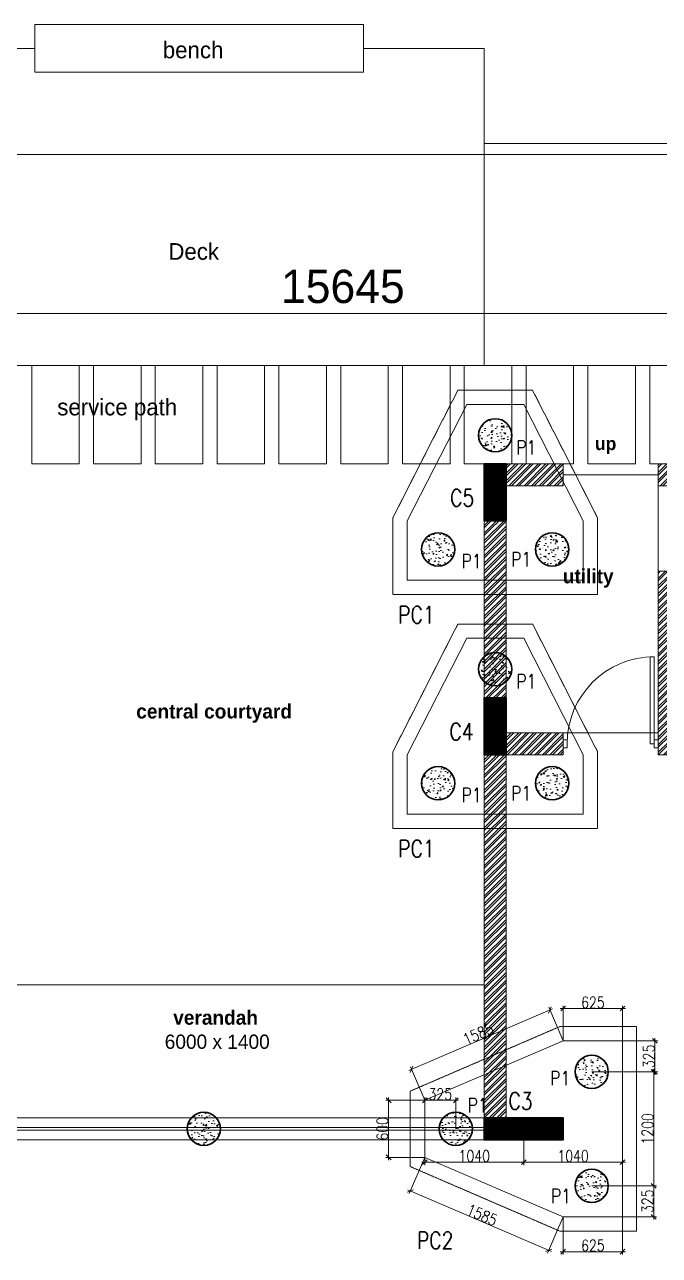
# Model space of a CAD drawing. Header units: metres. Extents: x 5205117 to 5948571, y 646915 to 1143748.
# Drawn here: x 5623055 to 5629732, y 798644 to 811590 of the extents above; entities that cross this region are included whole.
import ezdxf

# ---------------------------------------------------------------- set-up
doc = ezdxf.new("R2010")
doc.units = ezdxf.units.M
doc.header["$MEASUREMENT"] = 0
doc.header["$PDMODE"] = 35
doc.header["$PDSIZE"] = 10
for name, pattern in [('CENTER', [2, 1.25, -0.25, 0.25, -0.25]), ('DASHED', [0.75, 0.5, -0.25]), ('DOT2', [0.125, 0, -0.125]), ('HIDDEN', [0.375, 0.25, -0.125])]:
    doc.linetypes.add(name, pattern=pattern)
doc.layers.get('0').update_dxf_attribs({"color": 1, "linetype": 'DASHED', "lineweight": 30})
for name, color, linetype, lineweight in [('A-Center line', 1, 'CENTER', 9), ('dim start point', 10, 'Continuous', 0), ('PLOT', 7, 'Continuous', 5), ('S-COLUMN & WALL', 5, 'Continuous', 30), ('S-COLUMN_H', 250, 'Continuous', 0), ('S-FOUND-EXCAVATION', 253, 'HIDDEN', 0), ('S-FOUND-FOOTING', 7, 'Continuous', 15), ('S-PILE', 96, 'Continuous', 30), ('S-TEXT', 7, 'Continuous', 0), ('S-TEXT COL.', 1, 'Continuous', 0), ('S-TEXT PILE', 7, 'Continuous', 0)]:
    doc.layers.add(name, color=color, linetype=linetype, lineweight=lineweight)
doc.layers.add('A-GF', color=8, linetype='Continuous', lineweight=0, transparency=0.5)
doc.styles.add('C-ROOM', font='arial.ttf')
doc.styles.add('CENTURY GOTHIC', font='GOTHIC.TTF')
doc.styles.add('MtXpl_Century_Gothic', font='GOTHICB.TTF')
doc.styles.add('SETU 1', font='romans.shx', dxfattribs={"width": 0.8})
doc.styles.get("Standard").update_dxf_attribs({"font": 'GOTHIC.TTF'})
doc.dimstyles.new('A-DIM 100', dxfattribs={"dimscale": 100, "dimtxt": 2.5, "dimasz": 1.5, "dimexe": 1, "dimexo": 1, "dimgap": 0.5, "dimtad": 1, "dimdec": 0, "dimrnd": 5, "dimzin": 3, "dimdsep": 46, "dimtxsty": 'C-ROOM', "dimblk1": 'ARCHTICK', "dimblk2": 'ARCHTICK', "dimsah": 1, "dimcen": 1.5, "dimdle": 1, "dimclrd": 256, "dimclre": 256, "dimclrt": 256, "dimadec": 0, "dimazin": 0, "dimtfac": 0.6, "dimtdec": 0, "dimtofl": 0, "dimtmove": 1, "dimatfit": 3, "dimfxl": 1, "dimtolj": 1, "dimtzin": 0, "dimlwd": -1, "dimlwe": -1, "dimarcsym": 0})
doc.dimstyles.get("Standard").update_dxf_attribs({"dimtxt": 2, "dimasz": 1, "dimexe": 0, "dimexo": 0, "dimgap": 0.1, "dimtad": 1, "dimdsep": 46, "dimtxsty": 'Standard', "dimblk": 'OBLIQUE', "dimcen": 0.1, "dimclrd": 256, "dimclre": 256, "dimclrt": 256, "dimadec": 0, "dimazin": 0, "dimtfac": 1, "dimtofl": 0, "dimtmove": 1, "dimatfit": 2, "dimldrblk": 'OPEN90', "dimfxl": 1, "dimtolj": 1, "dimtzin": 0, "dimlwd": -1, "dimlwe": -1, "dimarcsym": 0})

# ---------------------------------------------------------------- blocks, each defined once
blk = doc.blocks.new('P2')
at = {"layer": 'S-PILE', "lineweight": 0}
h = blk.add_hatch(dxfattribs=at)
h.set_pattern_fill('AR-CONC', color=256, scale=20)
h.set_pattern_definition([(49.99999999999999, (0, 0), (143.4520365201507, -12.55042699651902), [15, -165]), (355, (0, 0), (-27.7502667226, 150.4384267400024), [12, -132]), (100.45144446, (11.9543362, -1.0458688), (115.7017693454224, 137.8879981937259), [12.7480384, -140.2284224]), (46.18420000000001, (0, 40), (213.4482661343145, -33.10385615861531), [22.5, -247.5]), (96.63563549, (17.787349, 37.2413386), (186.9323891348457, 194.8237201549101), [19.1220684, -210.342752]), (351.1841639899999, (0, 40), (186.9323890109546, 194.823720053998), [18, -198.0000002]), (21, (20, 30), (119.3814104236923, -80.52377813306776), [15, -165]), (326.0000000000001, (20, 30), (48.66306638431634, 145.0300090093706), [12, -132]), (71.45144474, (29.9484508, 23.2896852), (168.0444753459942, 64.50623056127077), [12.748038, -140.2284224]), (37.50000000000001, (0, 0), (2.431971063458134, 66.5787707662623), [0, -130.4, 0, -134, 0, -132.5]), (7.499999999999999, (0, 0), (52.61390748842972, 78.88234237647205), [0, -76.39999999999999, 0, -127.4, 0, -50.5]), (327.5, (-44.6, 0), (106.7644872344818, -4.510974346875951), [0, -50, 0, -156, 0, -207]), (317.5, (-64.6, 0), (116.6372338684772, 20.02099646646354), [0, -65, 0, -103.6, 0, -147])])
edge = h.paths.add_edge_path()
edge.add_arc((0, 0), 175, 0, 360)
at = {"layer": 'S-PILE'}
blk.add_circle((0, 0), 175, dxfattribs=at)
blk = doc.blocks.new('_Oblique')
at = {"color": 0, "linetype": 'ByBlock', "lineweight": -2}
blk.add_line((-0.5, -0.5), (0.5, 0.5), dxfattribs=at)
blk = doc.blocks.new('*D673')
at = {"layer": 'Defpoints', "color": 0, "transparency": 16777216}
for p in [(5627265.129789347, 799675.2669088694), (5628720.266167624, 799050.2668955736), (5628568.431858374, 798696.7635001186)]:
    blk.add_point(p, dxfattribs=at)
at = {"layer": 'S-TEXT', "color": 9, "transparency": 16777216}
for p, q in [((5627265.129789347, 799675.2669088694), (5627101.455977561, 799294.1985686535)), ((5628720.266167624, 799050.2668955736), (5628556.592355837, 798669.1985553573))]:
    blk.add_line(p, q, dxfattribs=at)
at = {"layer": 'S-TEXT', "transparency": 16777216}
blk.add_line((5627085.730535337, 799333.6030159518), (5628595.996803135, 798684.9239975817), dxfattribs=at)
at = {"layer": 'S-TEXT', "transparency": 16777216, "xscale": 50, "yscale": 50, "zscale": 50}
for p, rotation in [((5627113.295480098, 799321.7635134149), 156.755847478431), ((5628568.431858374, 798696.7635001186), 336.755847478431)]:
    blk.add_blockref('_Oblique', p, dxfattribs=dict(at, rotation=rotation))
at = {"layer": 'S-TEXT', "color": 0, "lineweight": 0, "transparency": 16777216, "insert": (5627866.515924732, 799068.9875537488), "char_height": 120, "attachment_point": 5, "rotation": 336.75584747843095, "style": 'SETU 1'}
blk.add_mtext('\\A1;1585', dxfattribs=at)
blk = doc.blocks.new('*D674')
at = {"layer": 'Defpoints', "color": 0, "transparency": 16777216}
for p in [(5628580.155875207, 801226.4742360602), (5628720.266167624, 800900.2668955734), (5627265.129789348, 800275.2669088689)]:
    blk.add_point(p, dxfattribs=at)
at = {"layer": 'S-TEXT', "transparency": 16777216}
blk.add_line((5627097.454551986, 800589.6347472437), (5628607.720820151, 801238.3137381717), dxfattribs=at)
at = {"layer": 'S-TEXT', "color": 9, "transparency": 16777216}
for p, q in [((5628720.266167624, 800900.2668955734), (5628568.316373095, 801254.0391810038)), ((5627265.129789348, 800275.2669088689), (5627113.17999482, 800629.0391942994))]:
    blk.add_line(p, q, dxfattribs=at)
at = {"layer": 'S-TEXT', "transparency": 16777216, "xscale": 50, "yscale": 50, "zscale": 50}
for p, rotation in [((5628580.155875207, 801226.4742360602), 23.24415163760428), ((5627125.019496931, 800601.4742493557), 203.2441516376043)]:
    blk.add_blockref('_Oblique', p, dxfattribs=dict(at, rotation=rotation))
at = {"layer": 'S-TEXT', "color": 0, "lineweight": 0, "transparency": 16777216, "insert": (5627826.935431493, 800973.6982900854), "char_height": 120, "attachment_point": 5, "rotation": 23.244151637604272, "style": 'SETU 1'}
blk.add_mtext('\\A1;1585', dxfattribs=at)
blk = doc.blocks.new('*D675')
at = {"layer": 'Defpoints', "color": 0, "transparency": 16777216}
for p in [(5627265.12978935, 800275.2669088694), (5626884.431659659, 799675.2669088698), (5627265.12978935, 799675.2669088698)]:
    blk.add_point(p, dxfattribs=at)
at = {"layer": 'S-TEXT', "color": 9, "transparency": 16777216}
for p, q in [((5627265.12978935, 800275.2669088694), (5626854.431659659, 800275.2669088694)), ((5627265.12978935, 799675.2669088698), (5626854.431659659, 799675.2669088698))]:
    blk.add_line(p, q, dxfattribs=at)
at = {"layer": 'S-TEXT', "transparency": 16777216}
blk.add_line((5626884.431659659, 800305.2669088694), (5626884.431659659, 799645.2669088698), dxfattribs=at)
at = {"layer": 'S-TEXT', "transparency": 16777216, "xscale": 50, "yscale": 50, "zscale": 50}
for p, rotation in [((5626884.431659659, 800275.2669088694), 90), ((5626884.431659659, 799675.2669088698), 270)]:
    blk.add_blockref('_Oblique', p, dxfattribs=dict(at, rotation=rotation))
at = {"layer": 'S-TEXT', "color": 0, "lineweight": 0, "transparency": 16777216, "insert": (5626819.431659658, 799975.2669088678), "char_height": 120, "attachment_point": 5, "rotation": 90, "style": 'SETU 1'}
blk.add_mtext('\\A1;600', dxfattribs=at)
blk = doc.blocks.new('*D646')
at = {"layer": 'Defpoints', "color": 0, "transparency": 16777216}
for p in [(5629020.12978935, 800575.2669037229), (5629020.12978935, 799375.2669037229), (5629672.46935241, 799375.2669037229)]:
    blk.add_point(p, dxfattribs=at)
at = {"layer": 'S-TEXT', "transparency": 16777216}
blk.add_line((5629672.46935241, 800605.2669037229), (5629672.46935241, 799345.2669037229), dxfattribs=at)
at = {"layer": 'S-TEXT', "color": 9, "transparency": 16777216}
for p, q in [((5629020.12978935, 800575.2669037229), (5629702.46935241, 800575.2669037229)), ((5629020.12978935, 799375.2669037229), (5629702.46935241, 799375.2669037229))]:
    blk.add_line(p, q, dxfattribs=at)
at = {"layer": 'S-TEXT', "transparency": 16777216, "xscale": 50, "yscale": 50, "zscale": 50}
for p, rotation in [((5629672.46935241, 800575.2669037229), 90), ((5629672.46935241, 799375.2669037229), 270)]:
    blk.add_blockref('_Oblique', p, dxfattribs=dict(at, rotation=rotation))
at = {"layer": 'S-TEXT', "color": 0, "lineweight": 0, "transparency": 16777216, "insert": (5629607.469352409, 799975.266903721), "char_height": 120, "attachment_point": 5, "rotation": 90, "style": 'SETU 1'}
blk.add_mtext('\\A1;1200', dxfattribs=at)
blk = doc.blocks.new('*D676')
at = {"layer": 'Defpoints', "color": 0, "transparency": 16777216}
for p in [(5628720.266167624, 801240.122657371), (5628720.266167624, 800900.2668955734), (5629345.26621592, 800900.2668955734)]:
    blk.add_point(p, dxfattribs=at)
at = {"layer": 'S-TEXT', "transparency": 16777216}
blk.add_line((5629375.26621592, 801240.122657371), (5628690.266167624, 801240.122657371), dxfattribs=at)
at = {"layer": 'S-TEXT', "color": 9, "transparency": 16777216}
for p, q in [((5628720.266167624, 800900.2668955734), (5628720.266167624, 801270.122657371)), ((5629345.26621592, 800900.2668955734), (5629345.26621592, 801270.122657371))]:
    blk.add_line(p, q, dxfattribs=at)
at = {"layer": 'S-TEXT', "transparency": 16777216, "xscale": 50, "yscale": 50, "zscale": 50, "rotation": 180}
blk.add_blockref('_Oblique', (5628720.266167624, 801240.122657371), dxfattribs=at)
at = {"layer": 'S-TEXT', "transparency": 16777216, "xscale": 50, "yscale": 50, "zscale": 50}
blk.add_blockref('_Oblique', (5629345.26621592, 801240.122657371), dxfattribs=at)
at = {"layer": 'S-TEXT', "color": 0, "lineweight": 0, "transparency": 16777216, "insert": (5629032.766191771, 801305.122657371), "char_height": 120, "attachment_point": 5, "style": 'SETU 1'}
blk.add_mtext('\\A1;625', dxfattribs=at)
blk = doc.blocks.new('*D677')
at = {"layer": 'Defpoints', "color": 0, "transparency": 16777216}
for p in [(5628720.266167624, 799050.2668955734), (5629345.26621592, 799050.2668955734), (5628720.266167624, 798683.2967099154)]:
    blk.add_point(p, dxfattribs=at)
at = {"layer": 'S-TEXT', "color": 9, "transparency": 16777216}
for p, q in [((5628720.266167624, 799050.2668955734), (5628720.266167624, 798653.2967099154)), ((5629345.26621592, 799050.2668955734), (5629345.26621592, 798653.2967099154))]:
    blk.add_line(p, q, dxfattribs=at)
at = {"layer": 'S-TEXT', "transparency": 16777216}
blk.add_line((5629375.26621592, 798683.2967099154), (5628690.266167624, 798683.2967099154), dxfattribs=at)
at = {"layer": 'S-TEXT', "transparency": 16777216, "xscale": 50, "yscale": 50, "zscale": 50, "rotation": 180}
blk.add_blockref('_Oblique', (5628720.266167624, 798683.2967099154), dxfattribs=at)
at = {"layer": 'S-TEXT', "transparency": 16777216, "xscale": 50, "yscale": 50, "zscale": 50}
blk.add_blockref('_Oblique', (5629345.26621592, 798683.2967099154), dxfattribs=at)
at = {"layer": 'S-TEXT', "color": 0, "lineweight": 0, "transparency": 16777216, "insert": (5629032.766191771, 798748.2967099154), "char_height": 120, "attachment_point": 5, "style": 'SETU 1'}
blk.add_mtext('\\A1;625', dxfattribs=at)
blk = doc.blocks.new('*D678')
at = {"layer": 'Defpoints', "color": 0, "transparency": 16777216}
for p in [(5628305.129789348, 799975.266908867), (5629345.26621592, 799975.2668955734), (5629345.26621592, 799624.589229814)]:
    blk.add_point(p, dxfattribs=at)
at = {"layer": 'S-TEXT', "color": 9, "transparency": 16777216}
for p, q in [((5628305.129789348, 799975.266908867), (5628305.129789348, 799594.589229814)), ((5629345.26621592, 799975.2668955734), (5629345.26621592, 799594.589229814))]:
    blk.add_line(p, q, dxfattribs=at)
at = {"layer": 'S-TEXT', "transparency": 16777216}
blk.add_line((5628275.129789348, 799624.589229814), (5629375.26621592, 799624.589229814), dxfattribs=at)
at = {"layer": 'S-TEXT', "transparency": 16777216, "xscale": 50, "yscale": 50, "zscale": 50, "rotation": 180}
blk.add_blockref('_Oblique', (5628305.129789348, 799624.589229814), dxfattribs=at)
at = {"layer": 'S-TEXT', "transparency": 16777216, "xscale": 50, "yscale": 50, "zscale": 50}
blk.add_blockref('_Oblique', (5629345.26621592, 799624.589229814), dxfattribs=at)
at = {"layer": 'S-TEXT', "color": 0, "lineweight": 0, "transparency": 16777216, "insert": (5628825.198002634, 799689.589229814), "char_height": 120, "attachment_point": 5, "style": 'SETU 1'}
blk.add_mtext('\\A1;1040', dxfattribs=at)
blk = doc.blocks.new('*D679')
at = {"layer": 'Defpoints', "color": 0, "transparency": 16777216}
for p in [(5627265.129789348, 799975.2669088691), (5628305.129789348, 799975.266908867), (5627265.129789348, 799624.589229814)]:
    blk.add_point(p, dxfattribs=at)
at = {"layer": 'S-TEXT', "color": 9, "transparency": 16777216}
for p, q in [((5627265.129789348, 799975.2669088691), (5627265.129789348, 799594.589229814)), ((5628305.129789348, 799975.266908867), (5628305.129789348, 799594.589229814))]:
    blk.add_line(p, q, dxfattribs=at)
at = {"layer": 'S-TEXT', "transparency": 16777216}
blk.add_line((5628335.129789348, 799624.589229814), (5627235.129789348, 799624.589229814), dxfattribs=at)
at = {"layer": 'S-TEXT', "transparency": 16777216, "xscale": 50, "yscale": 50, "zscale": 50, "rotation": 180}
blk.add_blockref('_Oblique', (5627265.129789348, 799624.589229814), dxfattribs=at)
at = {"layer": 'S-TEXT', "transparency": 16777216, "xscale": 50, "yscale": 50, "zscale": 50}
blk.add_blockref('_Oblique', (5628305.129789348, 799624.589229814), dxfattribs=at)
at = {"layer": 'S-TEXT', "color": 0, "lineweight": 0, "transparency": 16777216, "insert": (5627785.129789348, 799689.589229814), "char_height": 120, "attachment_point": 5, "style": 'SETU 1'}
blk.add_mtext('\\A1;1040', dxfattribs=at)
blk = doc.blocks.new('*D680')
at = {"layer": 'Defpoints', "color": 0, "transparency": 16777216}
for p in [(5629032.624105916, 800900.2668955738), (5629684.963668972, 800900.2668955738), (5629020.12978935, 800575.2669037229)]:
    blk.add_point(p, dxfattribs=at)
at = {"layer": 'S-TEXT', "color": 9, "transparency": 16777216}
for p, q in [((5629032.624105916, 800900.2668955738), (5629714.963668972, 800900.2668955738)), ((5629020.12978935, 800575.2669037229), (5629714.963668972, 800575.2669037229))]:
    blk.add_line(p, q, dxfattribs=at)
at = {"layer": 'S-TEXT', "transparency": 16777216}
blk.add_line((5629684.963668972, 800545.2669037229), (5629684.963668972, 800930.2668955738), dxfattribs=at)
at = {"layer": 'S-TEXT', "transparency": 16777216, "xscale": 50, "yscale": 50, "zscale": 50}
for p, rotation in [((5629684.963668972, 800900.2668955738), 90), ((5629684.963668972, 800575.2669037229), 270)]:
    blk.add_blockref('_Oblique', p, dxfattribs=dict(at, rotation=rotation))
at = {"layer": 'S-TEXT', "color": 0, "lineweight": 0, "transparency": 16777216, "insert": (5629619.963668971, 800737.7668996465), "char_height": 120, "attachment_point": 5, "rotation": 90, "style": 'SETU 1'}
blk.add_mtext('\\A1;325', dxfattribs=at)
blk = doc.blocks.new('*D647')
at = {"layer": 'Defpoints', "color": 0, "transparency": 16777216}
for p in [(5629020.12978935, 799375.2669140168), (5629020.12978935, 799050.2669221659), (5629672.469352405, 799050.2669221659)]:
    blk.add_point(p, dxfattribs=at)
at = {"layer": 'S-TEXT', "color": 9, "transparency": 16777216}
for p, q in [((5629020.12978935, 799375.2669140168), (5629702.469352405, 799375.2669140168)), ((5629020.12978935, 799050.2669221659), (5629702.469352405, 799050.2669221659))]:
    blk.add_line(p, q, dxfattribs=at)
at = {"layer": 'S-TEXT', "transparency": 16777216}
blk.add_line((5629672.469352405, 799405.2669140168), (5629672.469352405, 799020.2669221659), dxfattribs=at)
at = {"layer": 'S-TEXT', "transparency": 16777216, "xscale": 50, "yscale": 50, "zscale": 50}
for p, rotation in [((5629672.469352405, 799375.2669140168), 90), ((5629672.469352405, 799050.2669221659), 270)]:
    blk.add_blockref('_Oblique', p, dxfattribs=dict(at, rotation=rotation))
at = {"layer": 'S-TEXT', "color": 0, "lineweight": 0, "transparency": 16777216, "insert": (5629607.469352404, 799212.7669180895), "char_height": 120, "attachment_point": 5, "rotation": 90, "style": 'SETU 1'}
blk.add_mtext('\\A1;325', dxfattribs=at)
blk = doc.blocks.new('*D681')
at = {"layer": 'Defpoints', "color": 0, "transparency": 16777216}
for p in [(5627265.129789348, 800275.2669088647), (5627265.129789348, 799975.2669088694), (5627590.129789348, 799975.2669088689)]:
    blk.add_point(p, dxfattribs=at)
at = {"layer": 'S-TEXT', "transparency": 16777216}
blk.add_line((5627620.129789348, 800275.2669088647), (5627235.129789348, 800275.2669088647), dxfattribs=at)
at = {"layer": 'S-TEXT', "color": 9, "transparency": 16777216}
for p, q in [((5627265.129789348, 799975.2669088694), (5627265.129789348, 800305.2669088647)), ((5627590.129789348, 799975.2669088689), (5627590.129789348, 800305.2669088647))]:
    blk.add_line(p, q, dxfattribs=at)
at = {"layer": 'S-TEXT', "transparency": 16777216, "xscale": 50, "yscale": 50, "zscale": 50, "rotation": 180}
blk.add_blockref('_Oblique', (5627265.129789348, 800275.2669088647), dxfattribs=at)
at = {"layer": 'S-TEXT', "transparency": 16777216, "xscale": 50, "yscale": 50, "zscale": 50}
blk.add_blockref('_Oblique', (5627590.129789348, 800275.2669088647), dxfattribs=at)
at = {"layer": 'S-TEXT', "color": 0, "lineweight": 0, "transparency": 16777216, "insert": (5627427.629789348, 800340.2669088647), "char_height": 120, "attachment_point": 5, "style": 'SETU 1'}
blk.add_mtext('\\A1;325', dxfattribs=at)
blk = doc.blocks.new('*D723')
at = {"layer": 'Defpoints', "color": 0, "ltscale": 5, "transparency": 16777216}
for p in [(5618580.129804616, 809546.2904261367), (5634225.129804617, 809546.2904261367), (5618580.129804616, 808550.3449838384)]:
    blk.add_point(p, dxfattribs=at)
at = {"layer": 'dim start point', "linetype": 'DOT2', "ltscale": 5, "transparency": 16777216}
for p, q in [((5618580.129804616, 809546.2904261367), (5618580.129804616, 808550.3449838384)), ((5634225.129804617, 809546.2904261367), (5634225.129804617, 808550.3449838384))]:
    blk.add_line(p, q, dxfattribs=at)
at = {"layer": 'dim start point', "color": 1, "ltscale": 5, "transparency": 16777216}
blk.add_line((5634225.129804617, 808550.3449838384), (5618580.129804616, 808550.3449838384), dxfattribs=at)
at = {"layer": 'dim start point', "color": 1, "ltscale": 5, "transparency": 16777216, "xscale": 250, "yscale": 250, "zscale": 250, "rotation": 180}
blk.add_blockref('_Oblique', (5618580.129804616, 808550.3449838384), dxfattribs=at)
at = {"layer": 'dim start point', "color": 1, "ltscale": 5, "transparency": 16777216, "xscale": 250, "yscale": 250, "zscale": 250}
blk.add_blockref('_Oblique', (5634225.129804617, 808550.3449838384), dxfattribs=at)
at = {"layer": 'dim start point', "color": 1, "ltscale": 5, "transparency": 16777216, "insert": (5626402.629804617, 808834.1485188486), "char_height": 350, "attachment_point": 5}
blk.add_mtext('\\A1;15645', dxfattribs=at)
blk = doc.blocks.new('_Open90')
at = {"color": 0, "linetype": 'ByBlock', "lineweight": -2}
for p, q in [((0, 0), (-1, 0)), ((-0.5, 0.5), (0, 0)), ((0, 0), (-0.5, -0.5))]:
    blk.add_line(p, q, dxfattribs=at)

msp = doc.modelspace()

# ---------------------------------------------------------------- hatches: boundary and pattern name
at = {"layer": 'A-GF', "ltscale": 5}
h = msp.add_hatch(dxfattribs=at)
h.set_pattern_fill('ANSI32', color=256, scale=150)
h.set_pattern_definition([(45.00000000000003, (2167256.310370587, 417492.5538068599), (-39.77475644174334, 39.77475644174326), []), (45.00000000000003, (2167282.826874837, 417492.5538068599), (-39.77475644174334, 39.77475644174326), [])])
h.paths.add_polyline_path([(5618810.129804613, 794270.2669088679), (5618810.129804613, 798860.2669088679), (5618580.129804613, 798860.2669088679), (5618580.129804613, 796260.2669088679), (5614885.129804613, 796260.2669088679), (5614885.129804613, 796145.2669088679), (5617450.129804613, 796145.2669088679), (5617450.129804613, 796030.2669088679), (5618580.129804613, 796030.266908868), (5618580.129804613, 794270.2669088679), (5617680.129804613, 794270.2669088679), (5617680.129804613, 794880.2669088679), (5617450.129804613, 794880.2669088679), (5617450.129804613, 794270.2669088679), (5615000.129804613, 794270.2669088679), (5615000.129804613, 795295.2669088679), (5614885.129804613, 795295.2669088679), (5614885.129804613, 794270.2669088679), (5613285.129804613, 794270.2669088679), (5613285.129804613, 796145.2669088679), (5613885.129804613, 796145.2669088679), (5613885.129804613, 796260.2669088679), (5613055.129804613, 796260.2669088679), (5613055.129804613, 794040.2669088679), (5621890.129804613, 794040.2669088679), (5621890.129804613, 798335.2669088679), (5621660.129804613, 798335.2669088679), (5621660.129804613, 794270.2669088679)])
h.paths.add_polyline_path([(5631040.129804613, 794755.2669088679), (5628120.129804613, 794755.2669088679), (5628120.129804613, 794270.2669088679), (5631040.129804613, 794270.2669088679)], flags=16)
h.paths.add_polyline_path([(5627890.129804613, 794040.2669088679), (5631270.129804613, 794040.2669088679), (5631270.129804613, 794870.2669088679), (5627890.129804613, 794870.2669088679)])
h.paths.add_polyline_path([(5632265.129804613, 794525.2669088679), (5632265.129804613, 794270.2669088679), (5631685.129804613, 794270.2669088679), (5631685.129804613, 794525.2669088679)], flags=16)
h.paths.add_polyline_path([(5631570.129804613, 794040.2669088679), (5631570.129804613, 794640.2669088679), (5632495.129804613, 794640.2669088679), (5632495.129804613, 794040.2669088679)])
h.paths.add_polyline_path([(5631685.129804613, 798150.2669088679), (5631685.129804613, 798405.2669088679), (5632265.129804613, 798405.2669088679), (5632265.129804613, 798150.2669088679)], flags=16)
h.paths.add_polyline_path([(5632495.129804613, 798635.2669088679), (5632495.129804613, 798035.2669088679), (5631570.129804613, 798035.2669088679), (5631570.129804613, 798635.2669088679)], flags=17)
h.paths.add_polyline_path([(5631040.129804613, 800090.2669088679), (5631040.129804613, 797805.2669088679), (5631270.129804613, 797805.2669088679), (5631270.129804613, 799860.2669088679), (5634225.129804613, 799860.2669088679), (5634225.129804613, 800460.2669088679), (5633510.129804613, 800460.2669088679), (5633510.129804613, 800090.2669088679)])
h.paths.add_polyline_path([(5633995.129804613, 800345.2669088679), (5633625.129804613, 800345.2669088679), (5633625.129804613, 800090.2669088679), (5633995.129804613, 800090.2669088679)], flags=16)
h.paths.add_polyline_path([(5629720.129804613, 803910.2669088679), (5629720.12980461, 805840.2669088676), (5629835.12980461, 805840.2669088676), (5629835.129804613, 804025.2669088679), (5631880.129804613, 804025.2669088679), (5631880.129804613, 805940.2669088679), (5631995.129804613, 805940.2669088679), (5631995.129804613, 805365.2669088679), (5633995.129804613, 805365.2669088679), (5633995.129804613, 806740.2669088679), (5631157.629804613, 806740.2669088679), (5631157.629804613, 806970.2669088679), (5634225.129804613, 806970.2669088679), (5634225.129804613, 803540.2669088676), (5633510.129804613, 803540.2669088676), (5633510.129804613, 803910.2669088679), (5632795.129804613, 803910.2669088679), (5632795.129804613, 804025.2669088679), (5633995.129804613, 804025.2669088679), (5633995.129804613, 805250.2669088679), (5631995.129804613, 805250.2669088679), (5631995.129804613, 803910.2669088679)])
h.paths.add_polyline_path([(5633995.129804613, 803655.2669088676), (5633625.129804613, 803655.2669088676), (5633625.129804613, 803910.2669088676), (5633995.129804613, 803910.2669088676)], flags=16)
h.paths.add_polyline_path([(5621060.129804613, 799860.2669088679), (5621890.129804613, 799860.2669088679), (5621890.129804613, 801490.2669088679), (5621060.129804613, 801490.2669088679)])
h.paths.add_polyline_path([(5621060.129804613, 803105.2669088679), (5621060.129804613, 802990.2669088679), (5621890.129804613, 802990.2669088679), (5621890.129804613, 806970.2669088679), (5618580.129804613, 806970.2669088679), (5618580.129804613, 802990.2669088679), (5620160.129804613, 802990.2669088679), (5620160.129804613, 803105.2669088679), (5618695.129804613, 803105.2669088679), (5618695.129804613, 806740.2669088679), (5621660.129804613, 806740.2669088679), (5621660.129804613, 805100.2669088679), (5620045.129804613, 805100.2669088679), (5620045.129804613, 804005.2669088679), (5620160.129804613, 804005.2669088679), (5620160.129804613, 804985.2669088679), (5621660.129804613, 804985.2669088679), (5621660.129804613, 803105.2669088679)])
h.paths.add_polyline_path([(5621290.129804613, 801260.2669088679), (5621775.129804613, 801260.2669088679), (5621775.129804613, 800090.2669088679), (5621290.129804613, 800090.2669088679)], flags=16)
h.paths.add_polyline_path([(5616385.129804613, 803105.2669088679), (5616640.129804613, 803105.2669088679), (5616640.129804613, 803910.2669088676), (5616385.129804613, 803910.2669088676)], flags=16)
h.paths.add_polyline_path([(5616755.129804613, 801490.2669088679), (5616755.129804613, 800890.2669088679), (5616155.129804613, 800890.2669088679), (5616155.129804613, 804140.2669088676), (5616755.129804613, 804140.2669088676), (5616755.129804613, 802990.2669088679), (5616385.129804613, 802990.2669088679), (5616385.129804613, 801490.2669088679)])
h.paths.add_polyline_path([(5616385.129804613, 801260.2669088679), (5616385.129804613, 801005.2669088679), (5616640.129804613, 801005.2669088679), (5616640.129804613, 801260.2669088679)], flags=16)
h.paths.add_polyline_path([(5618810.129804613, 801490.2669088679), (5618810.129804613, 799860.2669088679), (5613885.129804613, 799860.2669088679), (5613885.129804613, 799490.2669088679), (5613055.129804613, 799490.2669088679), (5613055.129804613, 800090.2669088679), (5618580.129804613, 800090.2669088679), (5618580.129804613, 801490.2669088679)])
h.paths.add_polyline_path([(5613655.129804613, 799605.2669088679), (5613285.129804613, 799605.2669088679), (5613285.129804613, 799860.2669088679), (5613655.129804613, 799860.2669088679)], flags=16)
h.paths.add_polyline_path([(5619935.129804613, 798335.2669088679), (5619935.129804613, 795370.2669088679), (5620535.129804613, 795370.2669088679), (5620535.129804613, 798335.2669088679)], flags=17)
h.paths.add_polyline_path([(5620050.129804613, 798105.2669088679), (5620050.129804613, 795600.2669088679), (5620420.129804613, 795600.2669088679), (5620420.129804613, 798105.2669088679)], flags=16)
h.paths.add_polyline_path([(5628720.129804613, 800090.2669088682), (5628120.129804613, 800090.2669088676), (5628120.129804613, 803910.2669088679), (5628720.129804613, 803910.2669088679), (5628720.129804613, 804140.2669088679), (5628120.129804613, 804140.266908868), (5628120.129804613, 806740.2669088679), (5628720.129804613, 806740.2669088679), (5628720.129804613, 806970.2669088679), (5627890.129804613, 806970.2669088679), (5627890.129804613, 799860.2669088674), (5628720.129804613, 799860.2669088682)])
h.paths.add_polyline_path([(5630557.629804613, 806970.2669088676), (5629720.129804613, 806970.2669088676), (5629720.129804613, 806740.2669088683), (5630557.629804613, 806740.2669088683)], flags=17)
at = {"layer": 'A-GF', "ltscale": 100}
h = msp.add_hatch(dxfattribs=at)
h.set_pattern_fill('ANSI31', color=256, scale=75.00000000000001, angle=180)
h.set_pattern_definition([(224.9999999999999, (2325299.588908219, 626798.4984170427), (6.629126073623887, -6.629126073623883), [])])
h.paths.add_polyline_path([(5616755.129804613, 803910.2669088676), (5616155.129804613, 803910.2669088676), (5616155.129804613, 804140.2669088676), (5616755.129804613, 804140.2669088676)])
h.paths.add_polyline_path([(5628120.129804613, 806970.2669088676), (5627890.129804613, 806970.2669088676), (5627890.129804613, 806370.2669088676), (5628120.129804613, 806370.2669088676)])
h.paths.add_polyline_path([(5634225.129804613, 806370.2669088676), (5633995.129804613, 806370.2669088676), (5633995.129804613, 806970.2669088676), (5634225.129804613, 806970.2669088676)])
h.paths.add_polyline_path([(5634225.129804613, 799860.2669088673), (5634225.129804613, 800090.2669088673), (5633395.129804613, 800090.2669088679), (5633395.129804613, 799860.2669088679)])
h.paths.add_polyline_path([(5631270.129804613, 799490.2669088679), (5631040.129804613, 799490.2669088679), (5631040.129804613, 800090.2669088679), (5631270.129804613, 800090.2669088679)])
h.paths.add_polyline_path([(5631270.129804613, 794040.2669088679), (5631040.129804613, 794040.2669088679), (5631040.129804613, 794870.2669088679), (5631270.129804613, 794870.2669088679)])
h.paths.add_polyline_path([(5621060.129804613, 799860.2669088679), (5621060.129804613, 800090.2669088679), (5621890.129804613, 800090.2669088679), (5621890.129804613, 799860.2669088679)])
h.paths.add_polyline_path([(5621890.129804613, 806370.2669088679), (5621660.129804613, 806370.2669088679), (5621660.129804613, 806970.2669088679), (5621890.129804613, 806970.2669088679)])
h.paths.add_polyline_path([(5618580.129804613, 806740.2669088681), (5618580.129804613, 806970.2669088681), (5619180.129804613, 806970.2669088681), (5619180.129804613, 806740.2669088681)])
h.paths.add_polyline_path([(5617080.129804613, 794040.2669088679), (5617080.129804613, 794270.2669088679), (5617680.129804613, 794270.2669088679), (5617680.129804613, 794040.2669088679)])
h.paths.add_polyline_path([(5621060.129804613, 794040.2669088678), (5621060.129804613, 794270.2669088678), (5621890.129804613, 794270.266908868), (5621890.129804613, 794040.266908868)])
h.paths.add_polyline_path([(5613055.129804613, 794040.2669088679), (5613055.129804613, 794270.2669088679), (5613655.129804613, 794270.2669088679), (5613655.129804613, 794040.2669088679)])
h.paths.add_polyline_path([(5613055.129804613, 800090.2669088681), (5613285.129804613, 800090.2669088681), (5613285.129804613, 799490.266908868), (5613055.129804613, 799490.266908868)])
h.paths.add_polyline_path([(5618210.129804613, 799860.2669088679), (5618210.129804613, 800090.2669088679), (5618810.129804613, 800090.2669088679), (5618810.129804613, 799860.2669088679)])
h.paths.add_polyline_path([(5616155.637257334, 801490.2669088679), (5616155.637257334, 800890.2669088679), (5616385.637257334, 800890.2669088679), (5616385.637257334, 801490.2669088679)])
h.paths.add_polyline_path([(5628720.129804613, 799860.2669088679), (5627890.129804613, 799860.2669088679), (5627890.129804613, 800090.2669088679), (5628720.129804613, 800090.2669088679)])
h.paths.add_polyline_path([(5627890.129804613, 794270.2669088679), (5628720.129804613, 794270.2669088679), (5628720.129804613, 794040.2669088679), (5627890.129804613, 794040.2669088679)])
h.paths.add_polyline_path([(5634225.129804613, 803910.2669088676), (5633995.129804613, 803910.2669088676), (5633995.129804613, 804510.2669088676), (5634225.129804613, 804510.2669088676)])
h.paths.add_polyline_path([(5628120.129804613, 803910.2669088679), (5627890.129804613, 803910.2669088679), (5627890.129804613, 804510.2669088679), (5628120.129804613, 804510.2669088679)])
h.paths.add_polyline_path([(5621890.129804613, 802990.2669088679), (5621660.129804613, 802990.2669088679), (5621660.129804613, 803590.2669088679), (5621890.129804613, 803590.2669088679)])
at = {"layer": 'S-COLUMN_H'}
h = msp.add_hatch(color=256, dxfattribs=at)
h.dxf.hatch_style = 1
h.paths.add_polyline_path([(5628120.129804613, 806970.2669088679), (5627890.129804613, 806970.2669088679), (5627890.129804613, 806370.2669088679), (5628120.129804613, 806370.2669088679)])
h = msp.add_hatch(color=256, dxfattribs=at)
h.dxf.hatch_style = 1
h.paths.add_polyline_path([(5628120.129804613, 804510.266908868), (5627890.129804613, 804510.266908868), (5627890.129804613, 803910.266908868), (5628120.129804613, 803910.266908868)])
h = msp.add_hatch(color=256, dxfattribs=at)
h.dxf.hatch_style = 1
h.paths.add_polyline_path([(5627890.129804613, 800090.2669088675), (5627890.129804613, 799860.2669088675), (5628720.129804613, 799860.2669088675), (5628720.129804613, 800090.2669088675)])

# ---------------------------------------------------------------- linework, layer by layer
at = {"layer": 'A-Center line', "ltscale": 250}
msp.add_line((5604270.462496561, 810223.1959077073), (5654614.99191592, 810223.1959077073), dxfattribs=at)
at = {"layer": 'A-GF', "ltscale": 5}
for p, q in [((5629720.129804611, 806855.2669088681), (5628720.129804611, 806855.2669088681)), ((5629720.129804613, 806740.2669088679), (5629720.12980461, 805840.2669088676)), ((5628720.129804613, 804140.266908868), (5629720.129804613, 804140.2669088679)), ((5627890.129804613, 802990.2669088679), (5627890.129804613, 800090.2669088679)), ((5627890.129804613, 801490.2669088679), (5621890.129804613, 801490.2669088679)), ((5621890.129804613, 800090.2669088676), (5627890.129804613, 800090.2669088679)), ((5621890.129804613, 799990.2669088676), (5627890.129804613, 799990.2669088679)), ((5621890.129804613, 799960.2669088676), (5627890.129804613, 799960.2669088679)), ((5621890.129804613, 799860.2669088676), (5627890.129804613, 799860.2669088679))]:
    msp.add_line(p, q, dxfattribs=at)
at = {"layer": 'A-GF', "ltscale": 10}
for p, q in [((5629678.463137946, 804941.9335755344), (5629636.796471279, 804941.9335755344)), ((5629636.796471279, 804941.9335755344), (5629636.796471279, 804025.2669088676)), ((5629678.463137946, 804025.2669088676), (5629678.463137946, 804941.9335755344)), ((5628720.129804613, 803983.6002422011), (5628720.129804613, 804066.9335755344)), ((5628720.129804613, 804066.9335755344), (5628761.796471279, 804066.9335755344)), ((5628761.796471279, 803983.6002422011), (5628720.129804613, 803983.6002422011)), ((5628761.796471279, 804066.9335755344), (5628761.796471279, 803983.6002422011)), ((5629636.796471279, 804025.2669088676), (5629678.463137946, 804025.2669088676)), ((5629720.129804613, 804066.9335755344), (5629678.463137946, 804066.9335755344)), ((5629678.463137946, 804066.9335755344), (5629678.463137946, 803983.6002422011)), ((5629678.463137946, 803983.6002422011), (5629720.129804613, 803983.6002422011)), ((5629720.129804613, 803983.6002422011), (5629720.129804613, 804066.9335755344))]:
    msp.add_line(p, q, dxfattribs=at)
for points in [[(5626618.212755205, 811590.2669088676), (5623162.046853067, 811590.2669088676), (5623162.046853067, 811090.2669088676), (5626618.212755205, 811090.2669088676)], [(5635480.129803659, 808006.3685556486), (5627890.129803659, 808006.3685556486), (5627890.129803659, 810340.2669088676), (5635480.129803659, 810340.2669088676)], [(5623130.129804613, 806970.2669088676), (5623630.129804613, 806970.2669088676), (5623630.129804613, 808006.3685556486), (5623130.129804613, 808006.3685556486)], [(5623780.129803659, 806970.2669088676), (5624280.129803659, 806970.2669088676), (5624280.129803659, 808006.3685556486), (5623780.129803659, 808006.3685556486)], [(5624430.129804613, 806970.2669088676), (5624930.129804613, 806970.2669088676), (5624930.129804613, 808006.3685556486), (5624430.129804613, 808006.3685556486)], [(5625080.129803659, 806970.2669088676), (5625580.129803659, 806970.2669088676), (5625580.129803659, 808006.3685556486), (5625080.129803659, 808006.3685556486)], [(5625730.129803659, 806970.2669088676), (5626230.129803659, 806970.2669088676), (5626230.129803659, 808006.3685556486), (5625730.129803659, 808006.3685556486)], [(5626380.129804613, 806970.2669088676), (5626880.129804613, 806970.2669088676), (5626880.129804613, 808006.3685556486), (5626380.129804613, 808006.3685556486)], [(5627030.129803659, 806970.2669088676), (5627530.129803659, 806970.2669088676), (5627530.129803659, 808006.3685556486), (5627030.129803659, 808006.3685556486)], [(5627680.129804613, 806970.2669088676), (5628180.129804613, 806970.2669088676), (5628180.129804613, 808006.3685556486), (5627680.129804613, 808006.3685556486)], [(5628330.129803659, 806970.2669088676), (5628830.129803659, 806970.2669088676), (5628830.129803659, 808006.3685556486), (5628330.129803659, 808006.3685556486)], [(5628980.129803659, 806970.2669088676), (5629480.129803659, 806970.2669088676), (5629480.129803659, 808006.3685556486), (5628980.129803659, 808006.3685556486)], [(5629630.129804613, 806970.2669088676), (5630130.129804613, 806970.2669088676), (5630130.129804613, 808006.3685556486), (5629630.129804613, 808006.3685556486)]]:
    msp.add_lwpolyline(points, close=True, dxfattribs=at)
for points in [[(5626618.212755205, 811340.2669088676), (5627890.129803659, 811340.2669088676), (5627890.129803659, 808006.3685556486), (5621890.129803659, 808006.3685556486), (5621890.129803659, 811340.2669088676), (5623162.046853067, 811340.2669088676)], [(5623162.046853067, 811340.2669088676), (5621890.129803659, 811340.2669088676), (5621890.129803659, 808006.3685556486), (5627890.129803659, 808006.3685556486), (5627890.129803659, 811340.2669088676), (5626618.212755205, 811340.2669088676)]]:
    msp.add_lwpolyline(points, dxfattribs=at)
at = {"layer": 'A-GF', "ltscale": 5}
msp.add_lwpolyline([(5621890.129804613, 802990.2669088679), (5621890.129804613, 801490.2669088679), (5627890.129804613, 801490.2669088679), (5627890.129804613, 806970.2669088679)], dxfattribs=at)
for points in [[(5628720.129804613, 800090.2669088682), (5628120.129804613, 800090.2669088676), (5628120.129804613, 803910.2669088679), (5628720.129804613, 803910.2669088679), (5628720.129804613, 804140.2669088679), (5628120.129804613, 804140.266908868), (5628120.129804613, 806740.2669088679), (5628720.129804613, 806740.2669088679), (5628720.129804613, 806970.2669088679), (5627890.129804613, 806970.2669088679), (5627890.129804613, 799860.2669088674), (5628720.129804613, 799860.2669088682)], [(5629720.129804613, 803910.2669088679), (5629720.12980461, 805840.2669088676), (5629835.12980461, 805840.2669088676), (5629835.129804613, 804025.2669088679), (5631880.129804613, 804025.2669088679), (5631880.129804613, 805940.2669088679), (5631995.129804613, 805940.2669088679), (5631995.129804613, 805365.2669088679), (5633995.129804613, 805365.2669088679), (5633995.129804613, 806740.2669088679), (5631157.629804613, 806740.2669088679), (5631157.629804613, 806970.2669088679), (5634225.129804613, 806970.2669088679), (5634225.129804613, 803540.2669088676), (5633510.129804613, 803540.2669088676), (5633510.129804613, 803910.2669088679), (5632795.129804613, 803910.2669088679), (5632795.129804613, 804025.2669088679), (5633995.129804613, 804025.2669088679), (5633995.129804613, 805250.2669088679), (5631995.129804613, 805250.2669088679), (5631995.129804613, 803910.2669088679)], [(5630557.629804613, 806970.2669088676), (5629720.129804613, 806970.2669088676), (5629720.129804613, 806740.2669088683), (5630557.629804613, 806740.2669088683)]]:
    msp.add_lwpolyline(points, close=True, dxfattribs=at)
at = {"layer": 'A-GF', "ltscale": 5, "flags": 128}
for points in [[(5628120.129804613, 806970.2669088676), (5627890.129804613, 806970.2669088676), (5627890.129804613, 806370.2669088676), (5628120.129804613, 806370.2669088676)], [(5628120.129804613, 803910.2669088679), (5627890.129804613, 803910.2669088679), (5627890.129804613, 804510.2669088679), (5628120.129804613, 804510.2669088679)], [(5628720.129804613, 799860.2669088679), (5627890.129804613, 799860.2669088679), (5627890.129804613, 800090.2669088679), (5628720.129804613, 800090.2669088679)]]:
    msp.add_lwpolyline(points, close=True, dxfattribs=at)
at = {"layer": 'A-GF', "ltscale": 5}
msp.add_ellipse((5629678.463137946, 804025.2669088676), major_axis=(648.1812160876656, 648.1812160876656), ratio=0.9999999999999885, start_param=0.7853981633974542, end_param=2.356194490192339, dxfattribs=at)
at = {"layer": 'PLOT', "ltscale": 0.5}
msp.add_line((5604824.098395791, 810225.266908868), (5652688.086498704, 810225.266908868), dxfattribs=at)
at = {"layer": 'S-COLUMN & WALL', "color": 5}
for points in [[(5628120.129804613, 806970.2669088679), (5627890.129804613, 806970.2669088679), (5627890.129804613, 806370.2669088679), (5628120.129804613, 806370.2669088679)], [(5628120.129804613, 804510.266908868), (5627890.129804613, 804510.266908868), (5627890.129804613, 803910.266908868), (5628120.129804613, 803910.266908868)], [(5627890.129804613, 800090.2669088675), (5627890.129804613, 799860.2669088675), (5628720.129804613, 799860.2669088675), (5628720.129804613, 800090.2669088675)]]:
    msp.add_lwpolyline(points, close=True, dxfattribs=at)
at = {"layer": 'S-FOUND-EXCAVATION'}
for points in [[(5629080.129791946, 805595.2668342685), (5629080.129791946, 806405.6770797615), (5628397.834902804, 807745.2668342685), (5627612.424709518, 807745.2668342685), (5626930.129791946, 806405.677081165), (5626930.129791946, 805595.2668342685)], [(5629080.129791946, 803135.2668342686), (5629080.129791946, 803945.6770797616), (5628397.834902804, 805285.2668342686), (5627612.424709518, 805285.2668342686), (5626930.129791946, 803945.6770811651), (5626930.129791946, 803135.2668342686)], [(5627110.48748738, 799578.8317198276), (5628683.020073681, 798900.2668955994), (5629490.623913952, 798900.2668955994), (5629490.623913952, 801050.2668955994), (5628683.020074996, 801050.2668955994), (5627110.48748738, 800371.7020997375)]]:
    msp.add_lwpolyline(points, close=True, dxfattribs=at)
at = {"layer": 'S-FOUND-FOOTING', "color": 1}
for points in [[(5628930.129791946, 805745.2668342685), (5628930.129791946, 806370.2668825636), (5628305.129805243, 807595.2668342685), (5627705.129805243, 807595.2668342685), (5627080.129791946, 806370.2668825636), (5627080.129791946, 805745.2668342685), (5628930.129791946, 805745.2668342685)], [(5628930.129791946, 803285.2668342686), (5628930.129791946, 803910.2668825637), (5628305.129805243, 805135.2668342686), (5627705.129805243, 805135.2668342686), (5627080.129791946, 803910.2668825637), (5627080.129791946, 803285.2668342686), (5628930.129791946, 803285.2668342686)]]:
    msp.add_lwpolyline(points, dxfattribs=at)
at = {"layer": 'S-FOUND-FOOTING', "color": 202}
msp.add_lwpolyline([(5627265.129789348, 799675.2669088694), (5628720.266167624, 799050.2668955734), (5629345.26621592, 799050.2668955734), (5629345.26621592, 800900.2668955734), (5628720.266167624, 800900.2668955734), (5627265.129789348, 800275.2669088689), (5627265.129789348, 799675.2669088694)], dxfattribs=at)

# ---------------------------------------------------------------- block references
at = {"layer": 'S-PILE'}
for p in [(5628005.129805243, 807270.2668825636), (5627405.129800095, 806070.4032608402), (5628605.129800095, 806070.4032608398), (5628005.129805243, 804810.2668825637), (5627405.129800095, 803610.4032608403), (5628605.129800095, 803610.4032608399), (5624940.129804612, 799975.2669088675)]:
    msp.add_blockref('P2', p, dxfattribs=at)
at = {"layer": 'S-PILE', "rotation": 90.00000000000001}
for p in [(5629020.129789348, 800575.2669037224), (5627590.129789348, 799975.2669088689), (5629020.129789348, 799375.2669037224)]:
    msp.add_blockref('P2', p, dxfattribs=at)

# ---------------------------------------------------------------- texts
at = {"layer": 'A-GF'}
for s, height, style, p in [('up', 137.5005, 'MtXpl_Century_Gothic', (5629054.519257477, 807114.4209697434)), ('utility', 150, 'MtXpl_Century_Gothic', (5628715.925622662, 805713.2302102789)), ('verandah', 150, 'MtXpl_Century_Gothic', (5624618.26282458, 801070.5395304264)), ('6000 x 1400', 150, 'CENTURY GOTHIC', (5624529.190764757, 800816.7665868505))]:
    msp.add_text(s, height=height, dxfattribs=dict(at, style=style)).set_placement(p)
at = {"layer": 'A-GF', "ltscale": 10, "style": 'MtXpl_Century_Gothic'}
msp.add_text('central courtyard', height=150, dxfattribs=at).set_placement((5624229.343721928, 804291.7784033356))
at = {"layer": 'A-GF', "ltscale": 10, "char_height": 175, "attachment_point": 5, "style": 'CENTURY GOTHIC'}
for s, insert, width in [('\\pxqc;bench', (5624827.316905024, 811322.2722009256), 2623.693540662481), ('\\pxqc;Deck', (5624833.60182667, 809202.9583443239), 2623.693540662481), ('service path ', (5624029.499741556, 807541.1592426136), 4889.193735239032)]:
    msp.add_mtext(s, dxfattribs=dict(at, insert=insert, width=width))
at = {"layer": 'S-TEXT COL.', "color": 1, "true_color": 0xe61414, "style": 'SETU 1', "width": 0.8}
for s, p in [('C5', (5627531.527460943, 806522.9051501382)), ('C4', (5627524.670318086, 804062.9051501383)), ('C3', (5628145.308639224, 800177.6313780699))]:
    msp.add_text(s, height=180, dxfattribs=at).set_placement(p)
at = {"layer": 'S-TEXT COL.', "color": 7, "style": 'SETU 1', "width": 0.8}
for s, p in [('PC1', (5626985.424645118, 805292.5732106565)), ('PC1', (5626985.424645118, 802832.5732106566)), ('PC2', (5627182.476051729, 798711.718094291))]:
    msp.add_text(s, height=180, dxfattribs=at).set_placement(p)
at = {"layer": 'S-TEXT PILE', "style": 'SETU 1', "width": 0.8}
for p in [(5628227.288683094, 807066.9752208723), (5627650.988005674, 805871.1093670066), (5628172.79223656, 805890.5681640728), (5628227.288683094, 804606.9752208724), (5627650.988005674, 803411.1093670067), (5628172.79223656, 803430.5681640729), (5628583.286433008, 800433.2326349845), (5627715.596134195, 800148.0550915267), (5628591.004257679, 799193.2265413152)]:
    msp.add_text('P1', height=150, dxfattribs=at).set_placement(p)

# ---------------------------------------------------------------- dimensions: what is measured, and where the dimension line sits
at = {"layer": 'dim start point', "color": 12, "ltscale": 5}
dim = msp.add_linear_dim(base=(5618580.129804616, 808550.3449838384), p1=(5634225.129804617, 809546.2904261367), p2=(5618580.129804616, 809546.2904261367), dimstyle='Standard', override={"dimtxt": 350, "dimasz": 250, "dimgap": 100, "dimdec": 0, "dimclrd": 1, "dimclrt": 1, "dimtdec": 0, "dimfxl": 0.1}, dxfattribs=at)
dim.commit()
dim.dimension.update_dxf_attribs({"geometry": '*D723', "text_midpoint": (5626402.629804617, 808834.1485188486)})
at = {"layer": 'S-TEXT', "lineweight": 0}
for p1, p2, distance, picture, middle in [((5629345.26621592, 800900.2668955734), (5628720.266167624, 800900.2668955734), -339.855761797633, '*D676', (5629032.766191771, 801305.122657371)), ((5627265.129789348, 800275.2669088689), (5628720.266167624, 800900.2668955734), 355.0241161226322, '*D674', (5627826.935431493, 800973.6982900854)), ((5629020.129789348, 800575.2669037224), (5629020.129789348, 799375.2669037224), 652.3395630624145, '*D646', (5629607.469352409, 799975.266903721)), ((5627265.129789348, 800275.2669088689), (5627265.129789348, 799675.2669088694), -380.6981296883896, '*D675', (5626819.431659658, 799975.2669088678)), ((5627265.129789348, 799675.2669088694), (5628720.266167624, 799050.2668955734), -384.73147527006387, '*D673', (5627866.515924732, 799068.9875537488)), ((5629345.26621592, 799050.2668955734), (5628720.266167624, 799050.2668955734), 366.97018565796316, '*D677', (5629032.766191771, 798748.2967099154))]:
    dim = msp.add_aligned_dim(p1=p1, p2=p2, distance=distance, dimstyle='A-DIM 100', override={"dimtxt": 1.2, "dimasz": 0.5, "dimexe": 0.3, "dimexo": 0, "dimgap": 0.05, "dimtxsty": 'SETU 1', "dimblk1": 'Oblique', "dimblk2": 'Oblique', "dimdle": 0.3, "dimclre": 9, "dimclrt": 0}, dxfattribs=at)
    dim.commit()
    dim.dimension.update_dxf_attribs({"geometry": picture, "text_midpoint": middle})
for base, p1, p2, angle, picture, middle in [((5629684.963668972, 800900.2668955738), (5629020.129789348, 800575.2669037224), (5629032.624105914, 800900.2668955734), 90, '*D680', (5629619.963668971, 800737.7668996465)), ((5627265.129789348, 800275.2669088647), (5627590.129789348, 799975.2669088689), (5627265.129789348, 799975.2669088694), 180, '*D681', (5627427.629789348, 800340.2669088647)), ((5627265.129789348, 799624.589229814), (5628305.129789348, 799975.266908867), (5627265.129789348, 799975.2669088691), 180, '*D679', (5627785.129789348, 799689.589229814)), ((5629345.26621592, 799624.589229814), (5628305.129789348, 799975.266908867), (5629345.26621592, 799975.2668955734), 180, '*D678', (5628825.198002634, 799689.589229814)), ((5629672.469352405, 799050.2669221659), (5629020.129789348, 799375.2669140163), (5629020.129789348, 799050.2669221654), 270, '*D647', (5629607.469352404, 799212.7669180895))]:
    dim = msp.add_linear_dim(base=base, p1=p1, p2=p2, angle=angle, dimstyle='A-DIM 100', override={"dimtxt": 1.2, "dimasz": 0.5, "dimexe": 0.3, "dimexo": 0, "dimgap": 0.05, "dimtxsty": 'SETU 1', "dimblk1": 'Oblique', "dimblk2": 'Oblique', "dimdle": 0.3, "dimclre": 9, "dimclrt": 0}, dxfattribs=at)
    dim.commit()
    dim.dimension.update_dxf_attribs({"geometry": picture, "text_midpoint": middle})

doc.saveas('drawing.dxf')
